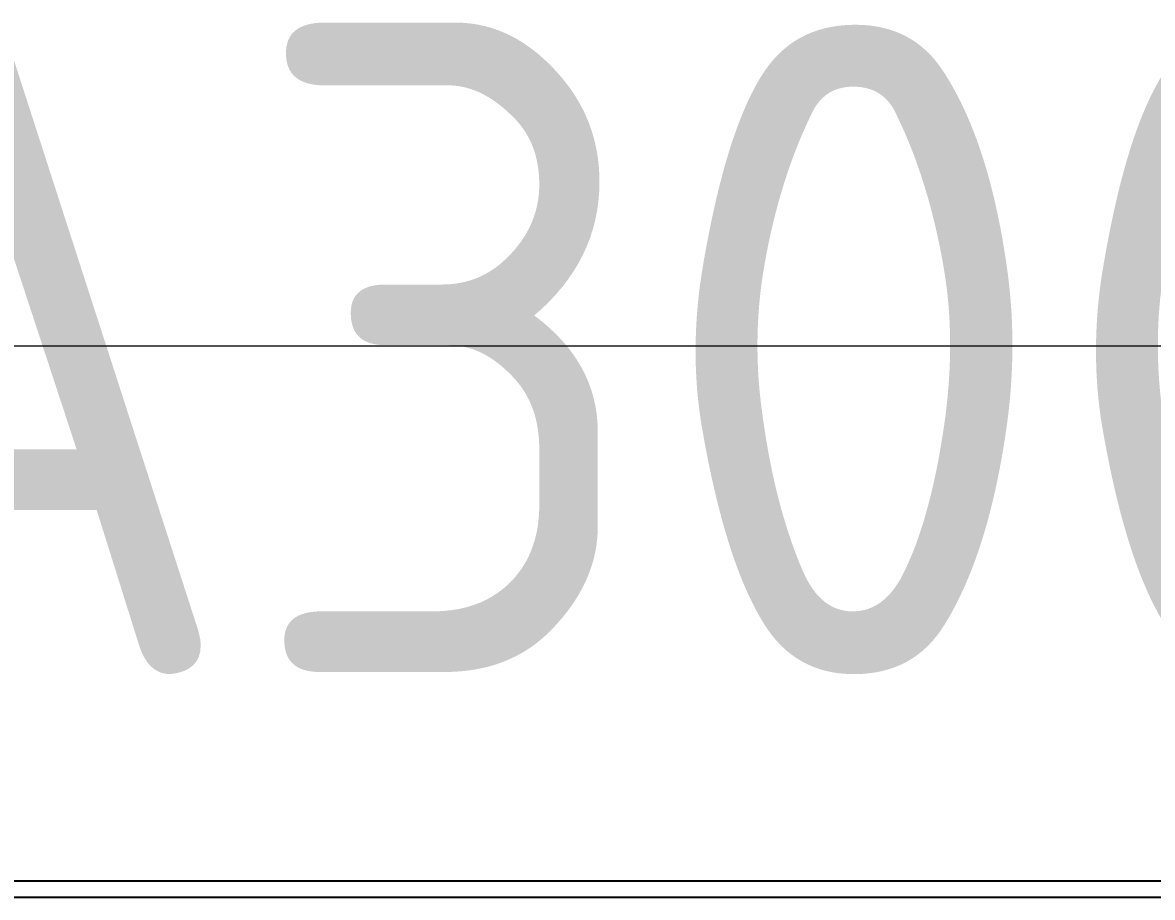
# Model space of a CAD drawing. Header units: millimetres. Extents: x 1359 to 3577, y 1336 to 3557.
# Drawn here: x 2806.07 to 2840.87, y 3337.58 to 3364.53 of the extents above; entities that cross this region are included whole.
import ezdxf
from ezdxf.enums import TextEntityAlignment as Align

# ---------------------------------------------------------------- set-up
doc = ezdxf.new("R2010")
doc.units = ezdxf.units.MM
doc.layers.add('000-PI-Oprema', color=30, linetype='Continuous', lineweight=5)
doc.layers.add('000-PI-ORMAR', color=2, linetype='Continuous')
doc.layers.add('002-PI-Kabelska kanalica', color=150, linetype='Continuous')
doc.styles.add('PI0', font='isocpeur.ttf', dxfattribs={"width": 0.9})

msp = doc.modelspace()

# ---------------------------------------------------------------- linework, layer by layer
for p, q in [((2956.571, 3338.083), (2756.571, 3338.083)), ((2956.571, 3337.583), (2756.571, 3337.583))]:
    msp.add_line(p, q)
at = {"layer": '000-PI-Oprema', "color": 0, "linetype": 'ByBlock', "lineweight": 0, "ltscale": 0.25}
msp.add_line((3231.571, 3354.556), (2693.571, 3354.556), dxfattribs=at)
at = {"layer": '000-PI-ORMAR', "color": 0, "linetype": 'ByBlock', "lineweight": 0}
msp.add_line((3368.071, 3354.556), (2557.071, 3354.556), dxfattribs=at)

# ---------------------------------------------------------------- texts
at = {"layer": '002-PI-Kabelska kanalica', "color": 0, "linetype": 'ByBlock', "lineweight": 0, "style": 'PI0', "width": 0.9}
msp.add_text('-A300...-A304', height=20, dxfattribs=at).set_placement((2858.735, 3354.472), align=Align.MIDDLE)

doc.saveas('drawing.dxf')
